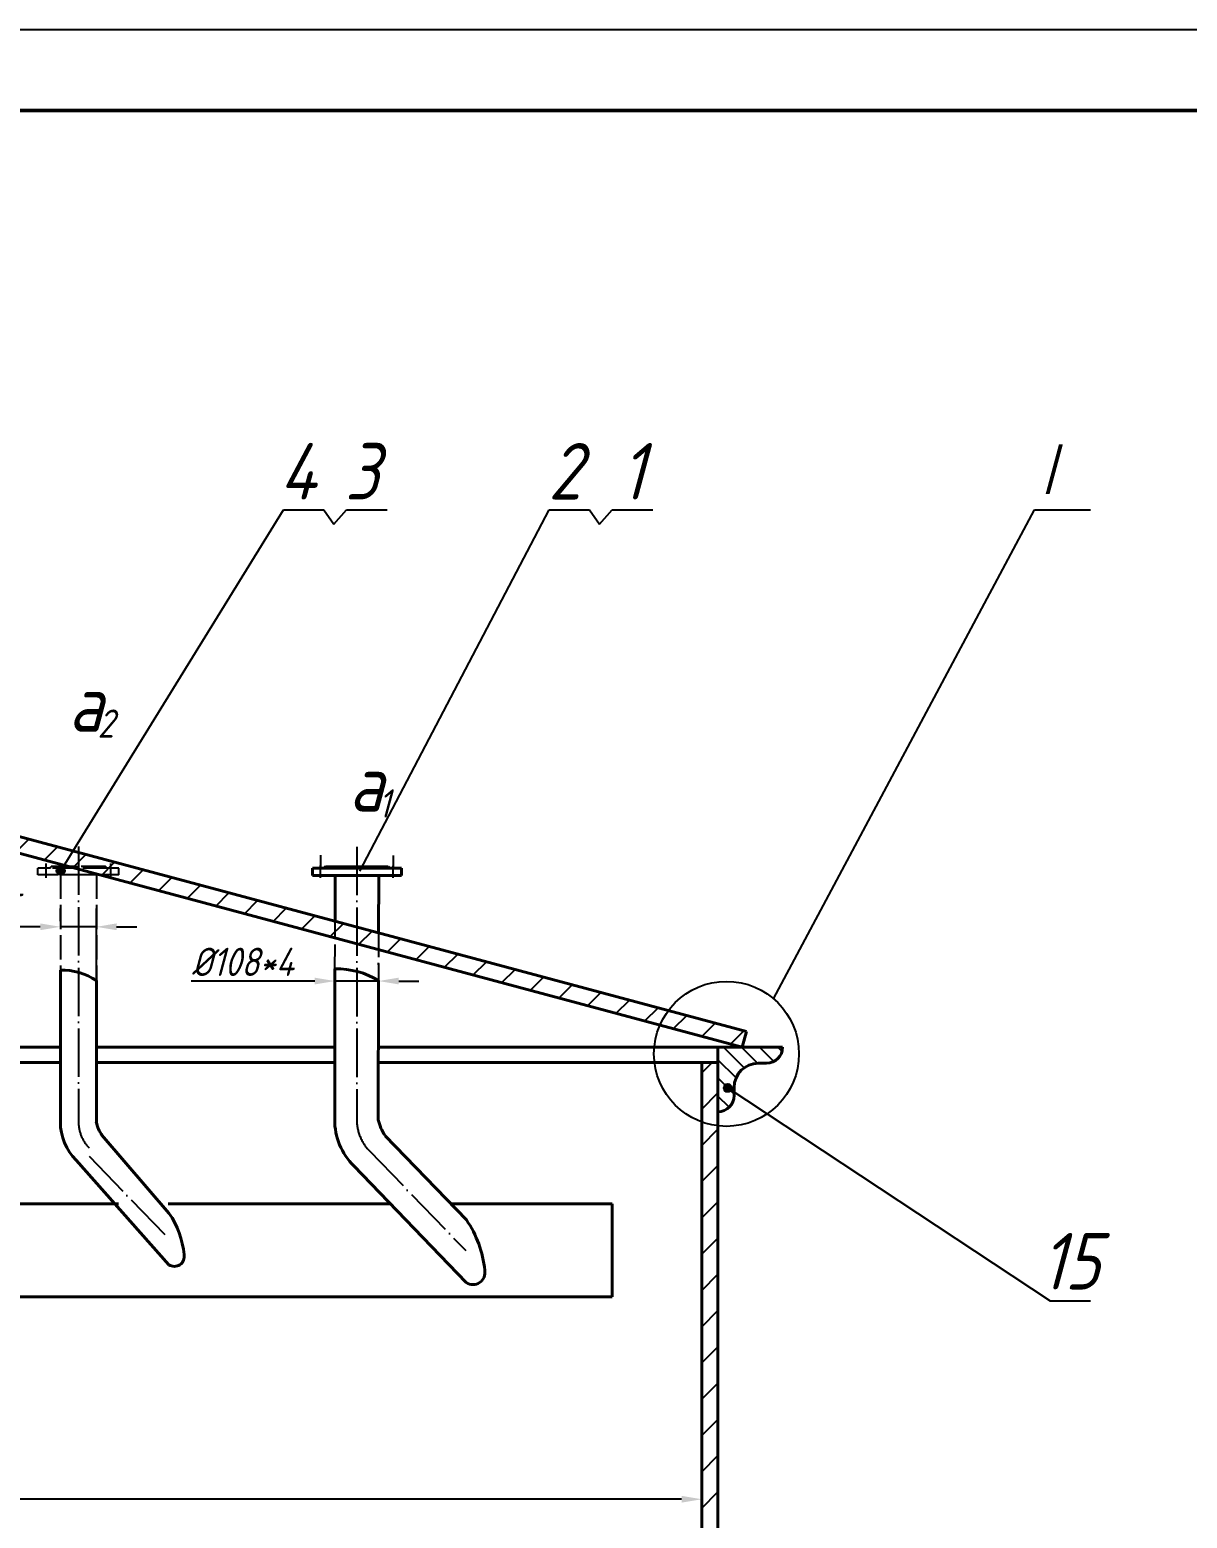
# Model space of a CAD drawing. Header units: millimetres. Extents: x -24031 to -12150, y -76529 to -59709.
# Drawn here: x -19054 to -16189, y -63395 to -59709 of the extents above; entities that cross this region are included whole.
import ezdxf

# ---------------------------------------------------------------- set-up
doc = ezdxf.new("R2010")
doc.units = ezdxf.units.MM
doc.linetypes.add('ACAD_ISO02W100', pattern=[15, 12, -3])
doc.linetypes.add('ACAD_ISO04W100', pattern=[30, 24, -3, 0, -3])
for name, color, linetype in [('标注', 254, 'Continuous'), ('点划线', 1, 'ACAD_ISO04W100'), ('细实线', 253, 'Continuous'), ('虚线', 2, 'ACAD_ISO02W100')]:
    doc.layers.add(name, color=color, linetype=linetype)
doc.layers.add('粗实线', color=4, linetype='Continuous', lineweight=40)
doc.styles.add('GB', font='gbeitc.shx', dxfattribs={"bigfont": 'gbcbig.shx'})
doc.dimstyles.new('GB$0', dxfattribs={"dimscale": 20, "dimtxt": 3.5, "dimasz": 2.5, "dimexe": 2.25, "dimexo": 2, "dimtad": 1, "dimdec": 0, "dimtxsty": 'GB', "dimcen": 2.5, "dimadec": 0, "dimazin": 0, "dimtfac": 1, "dimtdec": 0, "dimtmove": 0, "dimatfit": 3, "dimfxl": 0, "dimarcsym": 0})
doc.dimstyles.new('GB$2', dxfattribs={"dimscale": 20, "dimtxt": 3.5, "dimasz": 2.5, "dimexe": 2.25, "dimexo": 2, "dimtad": 1, "dimdec": 0, "dimtxsty": 'GB', "dimcen": 2.5, "dimadec": 0, "dimazin": 0, "dimtfac": 1, "dimtdec": 0, "dimtmove": 0, "dimatfit": 3, "dimfxl": 0, "dimarcsym": 0})

# ---------------------------------------------------------------- blocks, each defined once
blk = doc.blocks.new('*D1')
at = {"color": 0, "lineweight": -2}
blk.add_arc((-22490.4, -62227.9), 1461.3, 1.9605, 13.0395, dxfattribs=at)
at = {"color": 0}
for points in [[(-21074.8, -61900.2), (-21058.6, -61896.1), (-21078.8, -61849.6)], [(-21021.6, -62177.7), (-21038.2, -62178), (-21029, -62227.9)]]:
    blk.add_solid(points, dxfattribs=at)
at = {"layer": 'Defpoints', "color": 0}
for p in [(-19918.9, -61538.8), (-21051.2, -61974.1), (-21774.4, -62036), (-22430.4, -62227.9), (-17350.4, -62227.9)]:
    blk.add_point(p, dxfattribs=at)
at = {"color": 0, "insert": (-20991.3, -62040.6), "char_height": 70, "attachment_point": 5, "rotation": 277.121, "style": 'GB'}
blk.add_mtext('15°', dxfattribs=at)
blk = doc.blocks.new('*D3')
at = {"color": 0, "lineweight": -2}
for p, q in [((-22390.4, -63307.6), (-22390.4, -63302.6)), ((-17390.4, -63307.6), (-17390.4, -63302.6)), ((-17440.4, -63347.6), (-22340.4, -63347.6))]:
    blk.add_line(p, q, dxfattribs=at)
at = {"color": 0}
for points in [[(-22340.4, -63339.2), (-22340.4, -63355.9), (-22390.4, -63347.6)], [(-17440.4, -63339.2), (-17440.4, -63355.9), (-17390.4, -63347.6)]]:
    blk.add_solid(points, dxfattribs=at)
at = {"layer": 'Defpoints', "color": 0}
for p in [(-22390.4, -63347.6), (-22390.4, -63347.6), (-17390.4, -63347.6)]:
    blk.add_point(p, dxfattribs=at)
at = {"color": 0, "insert": (-19890.4, -63300.1), "char_height": 70, "attachment_point": 5, "style": 'GB'}
blk.add_mtext('%%C5000', dxfattribs=at)
blk = doc.blocks.new('*D17')
at = {"color": 0, "lineweight": -2}
for p, q in [((-18978.5, -61916.2), (-18978.5, -61885.1)), ((-18889.5, -62056.1), (-18889.5, -61885.1)), ((-19028.5, -61930.1), (-19373.2, -61930.1)), ((-18889.5, -61930.1), (-18978.5, -61930.1)), ((-18839.5, -61930.1), (-18789.5, -61930.1))]:
    blk.add_line(p, q, dxfattribs=at)
at = {"color": 0}
for points in [[(-19028.5, -61921.7), (-19028.5, -61938.4), (-18978.5, -61930.1)], [(-18839.5, -61921.7), (-18839.5, -61938.4), (-18889.5, -61930.1)]]:
    blk.add_solid(points, dxfattribs=at)
at = {"layer": 'Defpoints', "color": 0}
for p in [(-18978.5, -61956.2), (-18889.5, -61930.1), (-18889.5, -62096.1)]:
    blk.add_point(p, dxfattribs=at)
at = {"color": 0, "insert": (-19225.9, -61882.6), "char_height": 70, "attachment_point": 5, "style": 'GB'}
blk.add_mtext('%%c89*4.5', dxfattribs=at)
blk = doc.blocks.new('*D18')
at = {"color": 0, "lineweight": -2}
for p, q in [((-18190.8, -62024.4), (-18190.8, -62019.4)), ((-18348.8, -62064.4), (-18654.9, -62064.4)), ((-18190.8, -62064.4), (-18298.8, -62064.4)), ((-18140.8, -62064.4), (-18090.8, -62064.4)), ((-18298.8, -62103.1), (-18298.8, -62109.4))]:
    blk.add_line(p, q, dxfattribs=at)
at = {"color": 0}
for points in [[(-18348.8, -62056), (-18348.8, -62072.7), (-18298.8, -62064.4)], [(-18140.8, -62056), (-18140.8, -62072.7), (-18190.8, -62064.4)]]:
    blk.add_solid(points, dxfattribs=at)
at = {"layer": 'Defpoints', "color": 0}
for p in [(-18298.8, -62063.1), (-18190.8, -62064.4), (-18190.8, -62064.4)]:
    blk.add_point(p, dxfattribs=at)
at = {"color": 0, "insert": (-18527.2, -62016.9), "char_height": 70, "attachment_point": 5, "style": 'GB'}
blk.add_mtext('%%C108*4', dxfattribs=at)

msp = doc.modelspace()

# ---------------------------------------------------------------- hatches: boundary and pattern name
h = msp.add_hatch()
h.set_pattern_fill('ANSI31', color=256, scale=20, style=0)
h.paths.add_polyline_path([(-17473.3, -62137.4, 0.057897), (-17494, -62173.3), (-17290.4, -62227.9), (-17280, -62189.2)])
h.paths.add_polyline_path([(-18244.3, -61972.2), (-18244.3, -61930.8), (-18934.1, -61746), (-18934.1, -61787.4)])
h.paths.add_polyline_path([(-18244.3, -61930.8), (-18244.3, -61972.2), (-17494, -62173.3, -0.057897), (-17473.3, -62137.4)])
h.paths.add_polyline_path([(-22349.8, -62148.8), (-22353.7, -62159, -0.311637), (-22347.2, -62168.3, -1), (-22367.2, -62168.3, -0.524812), (-22353.7, -62159), (-22349.8, -62148.8), (-22490.4, -62186.4), (-22490.4, -62227.9), (-21834.9, -62052.2), (-21834.9, -62010.8)])
h.paths.add_polyline_path([(-21388.6, -61918.7), (-21388.6, -61793.3), (-21283.6, -61793.3), (-21283.6, -61918.7)], flags=24)
edge = h.paths.add_edge_path()
edge.add_arc((-21486.8, -62160.7), 202.7, 88.9942, 121.0058)
edge.add_line((-21591.2, -61986.9), (-21745.9, -62028.4))
edge.add_line((-21745.9, -62028.4), (-21745.9, -61987))
edge.add_line((-21745.9, -61987), (-21591.2, -61945.5))
edge.add_arc((-21584.2, -61755.8), 189.9, 267.8765, 302.1235)
edge.add_line((-21483.2, -61916.6), (-20846.8, -61746.1))
edge.add_line((-20846.8, -61746.1), (-20846.8, -61787.5))
edge.add_line((-20846.8, -61787.5), (-21483.2, -61958))
h.paths.add_polyline_path([(-19845.9, -61501.7), (-19845.9, -61543.1), (-18934.1, -61787.4), (-18934.1, -61746)])
h.paths.add_polyline_path([(-19934.9, -61543.1), (-19934.9, -61501.7), (-20846.8, -61746.1), (-20846.8, -61787.5)])
msp.add_hatch(color=256).paths.add_polyline_path([(-18987.8, -61791.6, 1), (-18967.8, -61791.6, 1)])
h = msp.add_hatch()
h.set_pattern_fill('ANSI31', color=256, scale=10, angle=90, style=0)
h.paths.add_polyline_path([(-22590.4, -62227.9, 0.414214), (-22550.4, -62267.9), (-22530.4, -62267.9, -0.414201), (-22470.4, -62327.9), (-22470.4, -62347.9, 0.414187), (-22430.4, -62387.9), (-22430.4, -62347.9), (-22430.4, -62347.9), (-22430.4, -62227.9)])
h.paths.add_polyline_path([(-17250.4, -62267.9), (-17230.4, -62267.9, 0.414214), (-17190.4, -62227.9), (-17350.4, -62227.9), (-17350.4, -62347.9), (-17350.4, -62347.9), (-17350.4, -62387.9, 0.414187), (-17310.4, -62347.9), (-17310.4, -62339.5), (-17317.8, -62334.6, -0.743774), (-17336.2, -62329.1, -1), (-17316.2, -62329.1, -0.146938), (-17317.8, -62334.6), (-17310.4, -62339.5), (-17310.4, -62327.9, -0.414201)])
h = msp.add_hatch()
h.set_pattern_fill('ANSI31', color=256, scale=20, style=0)
h.paths.add_polyline_path([(-17350.4, -62423, -0.057438), (-17390.4, -62413.5), (-17390.4, -65901.4), (-17350.4, -65901.4), (-17350.4, -63745.1), (-17362.4, -63737.6, -0.753347), (-17380.8, -63732.3, -1), (-17360.8, -63732.3, -0.140675), (-17362.4, -63737.6), (-17350.4, -63745.1)])
h.paths.add_polyline_path([(-17350.4, -66431.4), (-17390.4, -66431.4), (-17390.4, -66601.9), (-17350.4, -66601.9)])
h.paths.add_polyline_path([(-17350.4, -66690.9), (-17390.4, -66690.9), (-17390.4, -66766.4), (-17350.4, -66766.4)])
edge = h.paths.add_edge_path()
edge.add_line((-17350.4, -62266.4), (-17390.4, -62266.4))
edge.add_line((-17390.4, -62266.4), (-17390.4, -62413.5))
edge.add_arc((-17329.4, -62244.7), 179.5, 250.1305, 263.2799)
edge.add_line((-17350.4, -62423), (-17350.4, -62266.4))
at = {"layer": '细实线'}
msp.add_hatch(color=256, dxfattribs=at).paths.add_polyline_path([(-17315.1, -62329.1, 1), (-17335.1, -62329.1, 1)])

# ---------------------------------------------------------------- linework, layer by layer
at = {"lineweight": -3}
msp.add_line((-12150.6, -59708.8), (-24030.6, -59708.8), dxfattribs=at)
at = {"lineweight": 50}
msp.add_line((-12350.6, -59908.8), (-23530.6, -59908.8), dxfattribs=at)
for p, q in [((-18326.1, -60897.6), (-18301.2, -60933.3)), ((-18301.2, -60933.3), (-18269.8, -60897.6)), ((-17668.4, -60897.6), (-17643.5, -60933.3)), ((-17643.5, -60933.3), (-17612.1, -60897.6))]:
    msp.add_line(p, q)
for centre, radius in [((-18977.8, -61791.6), 10), ((-17329.4, -62244.7), 179.5)]:
    msp.add_circle(centre, radius)
at = {"layer": '点划线', "ltscale": 5}
for p, q in [((-18934, -61731.2), (-18933.5, -62414.6)), ((-18244.2, -61731.8), (-18244.8, -62408.3)), ((-18334.2, -61752.9), (-18334.3, -61783.1)), ((-18154.2, -61753.3), (-18154.3, -61783.5)), ((-18334.3, -61808.8), (-18334.3, -61778.6)), ((-18154.3, -61809.1), (-18154.3, -61778.9)), ((-18907.5, -62498), (-18711, -62701.7)), ((-18213.3, -62484.7), (-17974.8, -62731.9))]:
    msp.add_line(p, q, dxfattribs=at)
for centre, radius in [((-18844.5, -62414.4), 89), ((-18136.8, -62408.5), 108)]:
    msp.add_arc(centre, radius, 179.8967, 224.8967, dxfattribs=at)
at = {"layer": '粗实线'}
for p, q in [((-17280, -62189.2), (-19845.9, -61501.7)), ((-17290.4, -62227.9), (-19845.9, -61543.1)), ((-18354.3, -61784.8), (-18325.3, -61784.9)), ((-18354.3, -61802.8), (-18354.3, -61784.8)), ((-18354.3, -61802.8), (-18134.3, -61803.2)), ((-18325.3, -61784.9), (-18321.3, -61780.9)), ((-18325.3, -61784.9), (-18163.3, -61785.2)), ((-18321.3, -61780.9), (-18167.3, -61781.2)), ((-18298.5, -61916.5), (-18298.3, -61802.9)), ((-18190.6, -61945.6), (-18190.3, -61803.1)), ((-18167.3, -61781.2), (-18163.3, -61785.2)), ((-18163.3, -61785.2), (-18134.3, -61785.2)), ((-18134.3, -61803.2), (-18134.3, -61785.2)), ((-18978.5, -62037.4), (-18978.5, -62063.1)), ((-18978.5, -62063.1), (-18978.5, -62413.6)), ((-18889.5, -62063.1), (-18889.5, -62413.6)), ((-18298.7, -62034.1), (-18299.4, -62407.6)), ((-18190.8, -62063.2), (-18191.4, -62407.8)), ((-17280, -62189.2), (-17290.4, -62227.9)), ((-19861.9, -62227.9), (-18978.5, -62227.9)), ((-18889.5, -62227.9), (-18298.1, -62227.9)), ((-18190.1, -62227.9), (-17350.4, -62227.9)), ((-17350.4, -62227.9), (-17350.4, -62347.9)), ((-17350.4, -62227.9), (-17230.4, -62227.9)), ((-17350.4, -62227.9), (-17230.4, -62227.9)), ((-17350.4, -62227.9), (-17190.4, -62227.9)), ((-17350.4, -62227.9), (-17350.4, -62387.9)), ((-17230.4, -62227.9), (-17220.4, -62227.9)), ((-17190.4, -62227.9), (-17190.4, -62227.9)), ((-19861.9, -62266.4), (-18978.5, -62266.4)), ((-18889.5, -62266.4), (-18298.1, -62266.4)), ((-18190.1, -62266.4), (-17350.4, -62266.4)), ((-17390.4, -62266.4), (-17390.4, -65901.4)), ((-17350.4, -62266.4), (-17350.4, -65901.4)), ((-17250.4, -62267.9), (-17230.4, -62267.9)), ((-17310.4, -62327.9), (-17310.4, -62347.9)), ((-18875.5, -62446.3), (-18709.7, -62639)), ((-18174.4, -62447.3), (-17973.2, -62655.8)), ((-18939.5, -62508.1), (-18709.9, -62766.9)), ((-18252.2, -62522.2), (-17973.5, -62811.1)), ((-19861.9, -62616.4), (-18835, -62616.4)), ((-18711.4, -62616.4), (-18161.3, -62616.4)), ((-18011.2, -62616.4), (-17612.8, -62616.4)), ((-17612.8, -62846.4), (-17612.8, -62616.4)), ((-22164, -62846.4), (-17612.8, -62846.4))]:
    msp.add_line(p, q, dxfattribs=at)
for centre, radius, start, end in [((-18974, -62188.6), 151.3, 56.0435, 91.7013), ((-18295.5, -62236.8), 202.7, 58.8909, 90.9026), ((-17230.4, -62227.9), 40, 270, 0), ((-17250.4, -62327.9), 60, 90, 179.9974), ((-17350.4, -62347.9), 40, 269.9974, 359.9974), ((-18845, -62413.9), 133.5, 179.8967, 224.8967), ((-18796.4, -62393.1), 95.4, 192.5728, 213.961), ((-18137.4, -62407.9), 162, 179.8967, 224.8967), ((-18078.5, -62382.6), 115.7, 192.5728, 213.961), ((-18893.2, -62764), 222.1, 5.72, 34.2459), ((-18196, -62807.5), 269.5, 5.72, 34.2459), ((-18696.3, -62746.5), 24.5, 236.3501, 11.0266), ((-17957, -62786.3), 29.7, 236.3501, 11.0266)]:
    msp.add_arc(centre, radius, start, end, dxfattribs=at)
at = {"layer": '细实线'}
for p, q in [((-18977.8, -61791.6), (-18426.1, -60897.6)), ((-18426.1, -60897.6), (-18326.1, -60897.6)), ((-18269.8, -60897.6), (-18169.8, -60897.6)), ((-18237.3, -61792.2), (-17768.4, -60897.6)), ((-17768.4, -60897.6), (-17668.4, -60897.6)), ((-17612.1, -60897.6), (-17512.1, -60897.6)), ((-17212.8, -62108.3), (-16566.7, -60897.6)), ((-16566.7, -60897.6), (-16428.3, -60897.6)), ((-17326.2, -62329.1), (-16528.3, -62855.9)), ((-16528.3, -62855.9), (-16428.3, -62855.9))]:
    msp.add_line(p, q, dxfattribs=at)
msp.add_circle((-17326.2, -62329.1), 10, dxfattribs=at)
at = {"layer": '虚线', "ltscale": 5}
for p, q in [((-19014, -61808.5), (-19014, -61773.2)), ((-18854, -61808.5), (-18854, -61773.2)), ((-19005, -61785), (-19034, -61785)), ((-19034, -61801), (-19034, -61785)), ((-18834, -61801), (-19034, -61801)), ((-19005, -61785), (-19001, -61781)), ((-18863, -61785), (-19005, -61785)), ((-18867, -61781), (-19001, -61781)), ((-18978.5, -61801), (-18978.5, -62037.4)), ((-18889.5, -61801), (-18978.5, -61801)), ((-18889.5, -61801), (-18889.5, -62063.1)), ((-18863, -61785), (-18867, -61781)), ((-18834, -61785), (-18863, -61785)), ((-18834, -61801), (-18834, -61785)), ((-18298.7, -62034.1), (-18298.5, -61916.3)), ((-18190.6, -61945.6), (-18190.6, -62063.1)), ((-18190.8, -62063.2), (-18190.8, -62063.2))]:
    msp.add_line(p, q, dxfattribs=at)
msp.add_lwpolyline([(-18963, -61781), (-18934, -61781)], dxfattribs=at)

# ---------------------------------------------------------------- texts
at = {"layer": '标注', "style": 'GB'}
for s, insert, char_height, width, attachment_point in [('4', (-18346.9, -60732), 140, 192.001, 3), ('3', (-18190.6, -60732), 140, 192.001, 3), ('2', (-17689.2, -60732), 140, 192.001, 3), ('1', (-17532.9, -60732), 140, 192.001, 3), ('a', (-18959, -61377), 140, 1454.525, 4), ('2', (-18886.6, -61426.9), 70, 1454.525, 4), ('a', (-18264.6, -61574.6), 140, 1454.525, 4), ('1', (-18192.2, -61624.6), 70, 1454.525, 4), ('15', (-16405.5, -62828.2), 140, 192.001, 9)]:
    msp.add_mtext(s, dxfattribs=dict(at, insert=insert, char_height=char_height, width=width, attachment_point=attachment_point))
at = {"layer": '细实线', "insert": (-16487.6, -60732), "char_height": 140, "width": 192.001, "attachment_point": 3, "style": 'GB'}
msp.add_mtext('Ⅰ', dxfattribs=at)

# ---------------------------------------------------------------- dimensions: what is measured, and where the dimension line sits
dim = msp.add_angular_dim_2l(base=(-21051.2, -61974.1), line1=((-22430.4, -62227.9), (-17350.4, -62227.9)), line2=((-21774.4, -62036), (-19918.9, -61538.8)), dimstyle='GB$2')
dim.commit()
dim.dimension.update_dxf_attribs({"geometry": '*D1', "text_midpoint": (-21040.3, -62046.7), "dimtype": 162})
for base, p1, p2, text, picture, middle in [((-18889.5, -61930.1), (-18978.5, -61956.2), (-18889.5, -62096.1), '%%c89*4.5', '*D17', (-19225.9, -61930.1)), ((-18190.8, -62064.4), (-18298.8, -62063.1), (-18190.8, -62064.4), '%%C108*4', '*D18', (-18527.2, -62064.4))]:
    dim = msp.add_linear_dim(base=base, p1=p1, p2=p2, text=text, dimstyle='GB$0')
    dim.commit()
    dim.dimension.update_dxf_attribs({"geometry": picture, "text_midpoint": middle, "dimtype": 160})
dim = msp.add_linear_dim(base=(-22390.4, -63347.6), p1=(-17390.4, -63347.6), p2=(-22390.4, -63347.6), text='%%C5000', dimstyle='GB$0')
dim.commit()
dim.dimension.update_dxf_attribs({"geometry": '*D3', "text_midpoint": (-19890.4, -63300.1)})

doc.saveas('drawing.dxf')
